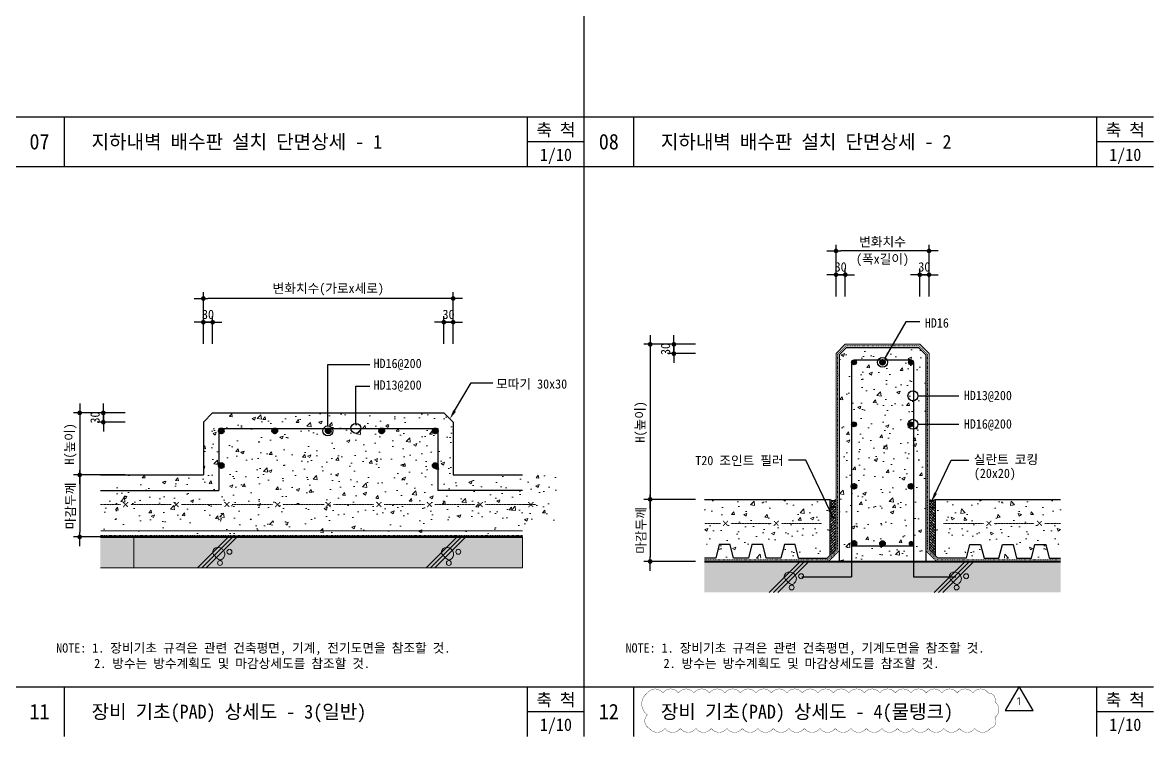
# Model space of a CAD drawing. Header units: millimetres. Extents: x 209 to 75467, y 6568 to 12199.
# Drawn here: x 20708 to 24356, y 6680 to 8981 of the extents above; entities that cross this region are included whole.
import ezdxf
from ezdxf.enums import TextEntityAlignment as Align

# ---------------------------------------------------------------- set-up
doc = ezdxf.new("R2010")
doc.units = ezdxf.units.MM
doc.header["$MEASUREMENT"] = 0
doc.linetypes.add('HID', pattern=[2, 1.1, -0.9])
doc.layers.get('0').update_dxf_attribs({"linetype": 'CONTINUOUS'})
for name, color, linetype, lineweight in [('A-BORD-TEXT', 3, 'CONTINUOUS', 25), ('A-CONC-LIN1', 2, 'CONTINUOUS', 40), ('A-CONC-LIN2', 7, 'CONTINUOUS', 25), ('A-DIMS', 7, 'CONTINUOUS', 25), ('A-MKXS-LEAD', 7, 'CONTINUOUS', 25), ('A-MKXS-TEXT1', 3, 'CONTINUOUS', 25), ('A-SECT-MESH', 8, 'HID', 18), ('A-XXXX-FIN1', 255, 'CONTINUOUS', 18), ('A-XXXX-HATC', 8, 'CONTINUOUS', 18), ('A-XXXX-STL', 3, 'CONTINUOUS', 25), ('A-XXXX-SYMB', 7, 'CONTINUOUS', 25), ('A-XXXX-TABL', 7, 'CONTINUOUS', 25), ('A-XXXX-WAT1', 9, 'HID', 20), ('REV-202205', 20, 'CONTINUOUS', 25), ('S-RBAR', 2, 'CONTINUOUS', 40), ('S-RBAR-SUB', 4, 'CONTINUOUS', 25)]:
    doc.layers.add(name, color=color, linetype=linetype, lineweight=lineweight)
doc.layers.add('A-XXXX-SOLD', color=252, linetype='CONTINUOUS')
doc.layers.add('CA-ANNO-TEXT', color=3, linetype='CONTINUOUS')
doc.styles.add('HY울릉도L', font='H2GTRE.TTF')
doc.styles.add('돋움체', font='')
doc.styles.add('맑은고딕', font='')
doc.styles.get('돋움체').set_extended_font_data('DotumChe')
doc.styles.get('맑은고딕').set_extended_font_data('Malgun Gothic')
doc.dimstyles.new('CDIM', dxfattribs={"dimtxt": 3, "dimasz": 1.5, "dimexe": 2, "dimexo": 1, "dimgap": 1, "dimtad": 1, "dimdec": 0, "dimrnd": 0.5, "dimzin": 0, "dimdsep": 32, "dimlunit": 6, "dimtxsty": 'HY울릉도L', "dimblk1": '_CIDOT', "dimblk2": '_CIDOT', "dimsah": 1, "dimcen": 5.5, "dimclrd": 2, "dimclre": 2, "dimclrt": 7, "dimadec": 0, "dimazin": 0, "dimtfac": 1, "dimtdec": 0, "dimtix": 1, "dimtmove": 2, "dimatfit": 1, "dimldrblk": '_CIDOT', "dimfxl": 1, "dimtolj": 1, "dimtzin": 0, "dimlwd": -1, "dimarcsym": 0})

# ---------------------------------------------------------------- blocks, each defined once
blk = doc.blocks.new('_CIDOT')
at = {"color": 0, "linetype": 'ByBlock'}
blk.add_line((2, 0), (-1, 0), dxfattribs=at)
at = {"color": 0, "linetype": 'ByBlock', "const_width": 0.5}
blk.add_lwpolyline([(-0.25, 0, 1), (0.25, 0, 1)], format="xyb", close=True, dxfattribs=at)
blk = doc.blocks.new('*D147')
at = {"layer": 'A-DIMS', "lineweight": -2, "transparency": 16777216}
for p, q in [((22067.4, 7945.3), (22067.4, 8035.3)), ((22097.4, 7945.3), (22097.4, 8035.3))]:
    blk.add_line(p, q, dxfattribs=at)
at = {"layer": 'A-DIMS', "transparency": 16777216}
for p, q in [((22052.4, 8015.3), (22037.4, 8015.3)), ((22097.4, 8015.3), (22067.4, 8015.3)), ((22112.4, 8015.3), (22127.4, 8015.3))]:
    blk.add_line(p, q, dxfattribs=at)
at = {"layer": 'A-DIMS', "transparency": 16777216, "xscale": 15, "yscale": 15, "zscale": 15}
blk.add_blockref('_CIDOT', (22067.4, 8015.3), dxfattribs=at)
at = {"layer": 'A-DIMS', "transparency": 16777216, "xscale": 15, "yscale": 15, "zscale": 15, "rotation": 180}
blk.add_blockref('_CIDOT', (22097.4, 8015.3), dxfattribs=at)
at = {"layer": 'A-DIMS', "color": 3, "transparency": 16777216, "insert": (22082.4, 8040.3), "char_height": 30, "attachment_point": 5, "style": '돋움체'}
blk.add_mtext('\\A1;30', dxfattribs=at)
blk = doc.blocks.new('*D148')
at = {"layer": 'A-DIMS', "lineweight": -2, "transparency": 16777216}
for p, q in [((21291.4, 7945.3), (21291.4, 8035.3)), ((21321.4, 7945.3), (21321.4, 8035.3))]:
    blk.add_line(p, q, dxfattribs=at)
at = {"layer": 'A-DIMS', "transparency": 16777216}
for p, q in [((21276.4, 8015.3), (21261.4, 8015.3)), ((21321.4, 8015.3), (21291.4, 8015.3)), ((21336.4, 8015.3), (21351.4, 8015.3))]:
    blk.add_line(p, q, dxfattribs=at)
at = {"layer": 'A-DIMS', "transparency": 16777216, "xscale": 15, "yscale": 15, "zscale": 15}
blk.add_blockref('_CIDOT', (21291.4, 8015.3), dxfattribs=at)
at = {"layer": 'A-DIMS', "transparency": 16777216, "xscale": 15, "yscale": 15, "zscale": 15, "rotation": 180}
blk.add_blockref('_CIDOT', (21321.4, 8015.3), dxfattribs=at)
at = {"layer": 'A-DIMS', "color": 3, "transparency": 16777216, "insert": (21306.4, 8040.3), "char_height": 30, "attachment_point": 5, "style": '돋움체'}
blk.add_mtext('\\A1;30', dxfattribs=at)
blk = doc.blocks.new('*D149')
at = {"layer": 'A-DIMS', "lineweight": -2, "transparency": 16777216}
for p, q in [((21291.4, 7945.3), (21291.4, 8111.7)), ((22097.4, 7945.3), (22097.4, 8111.7))]:
    blk.add_line(p, q, dxfattribs=at)
at = {"layer": 'A-DIMS', "transparency": 16777216}
blk.add_line((22082.4, 8091.7), (21306.4, 8091.7), dxfattribs=at)
at = {"layer": 'A-DIMS', "transparency": 16777216, "xscale": 15, "yscale": 15, "zscale": 15, "rotation": 180}
blk.add_blockref('_CIDOT', (21291.4, 8091.7), dxfattribs=at)
at = {"layer": 'A-DIMS', "transparency": 16777216, "xscale": 15, "yscale": 15, "zscale": 15}
blk.add_blockref('_CIDOT', (22097.4, 8091.7), dxfattribs=at)
at = {"layer": 'A-DIMS', "color": 3, "transparency": 16777216, "insert": (21694.4, 8120.6), "char_height": 30, "attachment_point": 5, "style": '돋움체'}
blk.add_mtext('\\A1;변화치수(가로x세로)', dxfattribs=at)
blk = doc.blocks.new('*D150')
at = {"layer": 'A-DIMS', "transparency": 16777216}
for p, q in [((20968.8, 7737.9), (20968.8, 7752.9)), ((20968.8, 7722.9), (20968.8, 7692.9)), ((20968.8, 7677.9), (20968.8, 7662.9))]:
    blk.add_line(p, q, dxfattribs=at)
at = {"layer": 'A-DIMS', "lineweight": -2, "transparency": 16777216}
for p, q in [((21038.8, 7722.9), (20948.8, 7722.9)), ((21038.8, 7692.9), (20948.8, 7692.9))]:
    blk.add_line(p, q, dxfattribs=at)
at = {"layer": 'A-DIMS', "transparency": 16777216, "xscale": 15, "yscale": 15, "zscale": 15}
for p, rotation in [((20968.8, 7722.9), 270), ((20968.8, 7692.9), 90)]:
    blk.add_blockref('_CIDOT', p, dxfattribs=dict(at, rotation=rotation))
at = {"layer": 'A-DIMS', "color": 3, "transparency": 16777216, "insert": (20942.1, 7707.9), "char_height": 30, "attachment_point": 5, "rotation": 90, "style": '돋움체'}
blk.add_mtext('\\A1;30', dxfattribs=at)
blk = doc.blocks.new('*D151')
at = {"layer": 'A-DIMS', "lineweight": -2, "transparency": 16777216}
for p, q in [((21038.8, 7722.9), (20872.4, 7722.9)), ((21038.8, 7522.9), (20872.4, 7522.9))]:
    blk.add_line(p, q, dxfattribs=at)
at = {"layer": 'A-DIMS', "transparency": 16777216}
blk.add_line((20892.4, 7707.9), (20892.4, 7537.9), dxfattribs=at)
at = {"layer": 'A-DIMS', "transparency": 16777216, "xscale": 15, "yscale": 15, "zscale": 15}
for p, rotation in [((20892.4, 7722.9), 90), ((20892.4, 7522.9), 270)]:
    blk.add_blockref('_CIDOT', p, dxfattribs=dict(at, rotation=rotation))
at = {"layer": 'A-DIMS', "color": 3, "transparency": 16777216, "insert": (20863.5, 7622.9), "char_height": 30, "attachment_point": 5, "rotation": 90, "style": '돋움체'}
blk.add_mtext('\\A1;H(높이)', dxfattribs=at)
blk = doc.blocks.new('*D152')
at = {"layer": 'A-DIMS', "lineweight": -2, "transparency": 16777216}
for p, q in [((21038.8, 7522.9), (20872.4, 7522.9)), ((21038.8, 7322.9), (20872.4, 7322.9))]:
    blk.add_line(p, q, dxfattribs=at)
at = {"layer": 'A-DIMS', "transparency": 16777216}
blk.add_line((20892.4, 7507.9), (20892.4, 7337.9), dxfattribs=at)
at = {"layer": 'A-DIMS', "transparency": 16777216, "xscale": 15, "yscale": 15, "zscale": 15}
for p, rotation in [((20892.4, 7522.9), 90), ((20892.4, 7322.9), 270)]:
    blk.add_blockref('_CIDOT', p, dxfattribs=dict(at, rotation=rotation))
at = {"layer": 'A-DIMS', "color": 3, "transparency": 16777216, "insert": (20864.4, 7422.9), "char_height": 30, "attachment_point": 5, "rotation": 90, "style": '돋움체'}
blk.add_mtext('\\A1;마감두께', dxfattribs=at)
blk = doc.blocks.new('*D153')
at = {"layer": 'A-DIMS', "lineweight": -2, "transparency": 16777216}
for p, q in [((23602.6, 8098.5), (23602.6, 8188.5)), ((23632.6, 8098.5), (23632.6, 8188.5))]:
    blk.add_line(p, q, dxfattribs=at)
at = {"layer": 'A-DIMS', "transparency": 16777216}
for p, q in [((23587.6, 8168.5), (23572.6, 8168.5)), ((23632.6, 8168.5), (23602.6, 8168.5)), ((23647.6, 8168.5), (23662.6, 8168.5))]:
    blk.add_line(p, q, dxfattribs=at)
at = {"layer": 'A-DIMS', "transparency": 16777216, "xscale": 15, "yscale": 15, "zscale": 15}
blk.add_blockref('_CIDOT', (23602.6, 8168.5), dxfattribs=at)
at = {"layer": 'A-DIMS', "transparency": 16777216, "xscale": 15, "yscale": 15, "zscale": 15, "rotation": 180}
blk.add_blockref('_CIDOT', (23632.6, 8168.5), dxfattribs=at)
at = {"layer": 'A-DIMS', "color": 3, "transparency": 16777216, "insert": (23617.6, 8193.5), "char_height": 30, "attachment_point": 5, "style": '돋움체'}
blk.add_mtext('\\A1;30', dxfattribs=at)
blk = doc.blocks.new('*D154')
at = {"layer": 'A-DIMS', "lineweight": -2, "transparency": 16777216}
for p, q in [((23332.6, 8098.5), (23332.6, 8188.5)), ((23362.6, 8098.5), (23362.6, 8188.5))]:
    blk.add_line(p, q, dxfattribs=at)
at = {"layer": 'A-DIMS', "transparency": 16777216}
for p, q in [((23317.6, 8168.5), (23302.6, 8168.5)), ((23362.6, 8168.5), (23332.6, 8168.5)), ((23377.6, 8168.5), (23392.6, 8168.5))]:
    blk.add_line(p, q, dxfattribs=at)
at = {"layer": 'A-DIMS', "transparency": 16777216, "xscale": 15, "yscale": 15, "zscale": 15}
blk.add_blockref('_CIDOT', (23332.6, 8168.5), dxfattribs=at)
at = {"layer": 'A-DIMS', "transparency": 16777216, "xscale": 15, "yscale": 15, "zscale": 15, "rotation": 180}
blk.add_blockref('_CIDOT', (23362.6, 8168.5), dxfattribs=at)
at = {"layer": 'A-DIMS', "color": 3, "transparency": 16777216, "insert": (23347.6, 8193.5), "char_height": 30, "attachment_point": 5, "style": '돋움체'}
blk.add_mtext('\\A1;30', dxfattribs=at)
blk = doc.blocks.new('*D155')
at = {"layer": 'A-DIMS', "transparency": 16777216}
for p, q in [((22809.4, 7959), (22809.4, 7974)), ((22809.4, 7944), (22809.4, 7914)), ((22809.4, 7899), (22809.4, 7884))]:
    blk.add_line(p, q, dxfattribs=at)
at = {"layer": 'A-DIMS', "lineweight": -2, "transparency": 16777216}
for p, q in [((22879.4, 7944), (22789.4, 7944)), ((22879.4, 7914), (22789.4, 7914))]:
    blk.add_line(p, q, dxfattribs=at)
at = {"layer": 'A-DIMS', "transparency": 16777216, "xscale": 15, "yscale": 15, "zscale": 15}
for p, rotation in [((22809.4, 7944), 270), ((22809.4, 7914), 90)]:
    blk.add_blockref('_CIDOT', p, dxfattribs=dict(at, rotation=rotation))
at = {"layer": 'A-DIMS', "color": 3, "transparency": 16777216, "insert": (22782.7, 7929), "char_height": 30, "attachment_point": 5, "rotation": 90, "style": '돋움체'}
blk.add_mtext('\\A1;30', dxfattribs=at)
blk = doc.blocks.new('*D156')
at = {"layer": 'A-DIMS', "lineweight": -2, "transparency": 16777216}
for p, q in [((22879.4, 7944), (22713, 7944)), ((22879.4, 7444), (22713, 7444))]:
    blk.add_line(p, q, dxfattribs=at)
at = {"layer": 'A-DIMS', "transparency": 16777216}
blk.add_line((22733, 7929), (22733, 7459), dxfattribs=at)
at = {"layer": 'A-DIMS', "transparency": 16777216, "xscale": 15, "yscale": 15, "zscale": 15}
for p, rotation in [((22733, 7944), 90), ((22733, 7444), 270)]:
    blk.add_blockref('_CIDOT', p, dxfattribs=dict(at, rotation=rotation))
at = {"layer": 'A-DIMS', "color": 3, "transparency": 16777216, "insert": (22704.1, 7694), "char_height": 30, "attachment_point": 5, "rotation": 90, "style": '돋움체'}
blk.add_mtext('\\A1;H(높이)', dxfattribs=at)
blk = doc.blocks.new('*D157')
at = {"layer": 'A-DIMS', "lineweight": -2, "transparency": 16777216}
for p, q in [((22879.4, 7444), (22713, 7444)), ((22879.4, 7244), (22713, 7244))]:
    blk.add_line(p, q, dxfattribs=at)
at = {"layer": 'A-DIMS', "transparency": 16777216}
blk.add_line((22733, 7429), (22733, 7259), dxfattribs=at)
at = {"layer": 'A-DIMS', "transparency": 16777216, "xscale": 15, "yscale": 15, "zscale": 15}
for p, rotation in [((22733, 7444), 90), ((22733, 7244), 270)]:
    blk.add_blockref('_CIDOT', p, dxfattribs=dict(at, rotation=rotation))
at = {"layer": 'A-DIMS', "color": 3, "transparency": 16777216, "insert": (22704.9, 7344), "char_height": 30, "attachment_point": 5, "rotation": 90, "style": '돋움체'}
blk.add_mtext('\\A1;마감두께', dxfattribs=at)
blk = doc.blocks.new('*D158')
at = {"layer": 'A-DIMS', "lineweight": -2, "transparency": 16777216}
for p, q in [((23332.6, 8098.5), (23332.6, 8265)), ((23632.6, 8098.5), (23632.6, 8265))]:
    blk.add_line(p, q, dxfattribs=at)
at = {"layer": 'A-DIMS', "transparency": 16777216}
blk.add_line((23617.6, 8245), (23347.6, 8245), dxfattribs=at)
at = {"layer": 'A-DIMS', "transparency": 16777216, "xscale": 15, "yscale": 15, "zscale": 15, "rotation": 180}
blk.add_blockref('_CIDOT', (23332.6, 8245), dxfattribs=at)
at = {"layer": 'A-DIMS', "transparency": 16777216, "xscale": 15, "yscale": 15, "zscale": 15}
blk.add_blockref('_CIDOT', (23632.6, 8245), dxfattribs=at)
at = {"layer": 'A-DIMS', "color": 3, "transparency": 16777216, "insert": (23482.6, 8273), "char_height": 30, "attachment_point": 5, "style": '돋움체'}
blk.add_mtext('\\A1;변화치수', dxfattribs=at)
blk = doc.blocks.new('A$C098F3C96')
at = {"layer": 'REV-202205'}
blk.add_lwpolyline([(2252, 3900), (0, 0), (4504, 0)], close=True, dxfattribs=at)
at = {"layer": 'A-BORD-TEXT', "style": '맑은고딕'}
blk.add_text('1', height=1250, dxfattribs=at).set_placement((2227, 1534), align=Align.MIDDLE)

msp = doc.modelspace()

# ---------------------------------------------------------------- hatches: boundary and pattern name
at = {"layer": 'A-XXXX-HATC'}
h = msp.add_hatch(dxfattribs=at)
h.set_pattern_fill('AR-CONC', color=256, scale=15, style=0)
h.set_pattern_definition([(50, (13267.65, 21080.39), (107.58903, -9.4128), [11.25, -123.75]), (355, (13267.65, 21080.39), (-20.8127, 112.8288), [9, -99]), (100.4514, (13276.62, 21079.61), (86.7764, 103.4159), [9.561, -105.1713]), (46.1842, (13267.65, 21110.39), (160.0862, -24.8279), [16.875, -185.625]), (96.6356, (13280.99, 21108.32), (140.1994, 146.1177), [14.3415, -157.757]), (351.1842, (13267.65, 21110.39), (140.1993, 146.1178), [13.5, -148.5]), (21, (13282.65, 21102.89), (89.53606, -60.39283), [11.25, -123.75]), (326, (13282.65, 21102.89), (36.4973, 108.7725), [9, -99]), (71.4514, (13290.11, 21097.86), (126.0334, 48.3796), [9.561, -105.1713]), (37.5, (13267.65, 21080.39), (1.82398, 49.93408), [0, -97.8, 0, -100.5, 0, -99.375]), (7.5, (13267.65, 21080.39), (39.46043, 59.16176), [0, -57.3, 0, -95.55, 0, -37.875]), (327.5, (13234.2, 21080.39), (80.07337, -3.38323), [0, -37.5, 0, -117, 0, -155.25]), (317.5, (13219.2, 21080.39), (87.47793, 15.01575), [0, -48.75, 0, -77.7, 0, -110.25])])
h.paths.add_polyline_path([(23598.5, 7934), (23622.6, 7909.9), (23622.6, 7244), (23342.6, 7244), (23342.6, 7909.9), (23366.8, 7934)])
h = msp.add_hatch(dxfattribs=at)
h.set_pattern_fill('AR-CONC', color=256, scale=15, style=0)
h.set_pattern_definition([(50, (14109.2, 19558.71), (107.58903, -9.4128), [11.25, -123.75]), (355, (14109.2, 19558.71), (-20.8127, 112.8288), [9, -99]), (100.4514, (14118.17, 19557.92), (86.7764, 103.4159), [9.561, -105.1713]), (46.1842, (14109.2, 19588.71), (160.0862, -24.8279), [16.875, -185.625]), (96.6356, (14122.54, 19586.64), (140.1994, 146.1177), [14.3415, -157.757]), (351.1842, (14109.2, 19588.7), (140.1993, 146.1178), [13.5, -148.5]), (21, (14124.2, 19581.21), (89.53606, -60.39283), [11.25, -123.75]), (326, (14124.2, 19581.21), (36.4973, 108.7725), [9, -99]), (71.4514, (14131.66, 19576.17), (126.0334, 48.3796), [9.561, -105.1713]), (37.5, (14109.203, 19558.707), (1.82398, 49.93408), [0, -97.8, 0, -100.5, 0, -99.375]), (7.5, (14109.203, 19558.707), (39.46043, 59.16176), [0, -57.3, 0, -95.55, 0, -37.875]), (327.5, (14075.753, 19558.707), (80.07337, -3.38323), [0, -37.5, 0, -117, 0, -155.25]), (317.5, (14060.75, 19558.71), (87.47793, 15.01575), [0, -48.75, 0, -77.7, 0, -110.25])])
h.paths.add_polyline_path([(20959.3, 7332.9), (20959.3, 7522.9), (21291.4, 7522.9), (21291.4, 7692.9), (21321.4, 7722.9), (22067.4, 7722.9), (22097.4, 7692.9), (22097.4, 7522.9), (22429.4, 7522.9), (22429.4, 7332.9), (22405.4, 7332.9), (22394.4, 7377.9), (22359.4, 7377.9), (22348.4, 7332.9), (22300.4, 7332.9), (22289.4, 7377.9), (22254.4, 7377.9), (22243.4, 7332.9), (22195.4, 7332.9), (22184.4, 7377.9), (22149.4, 7377.9), (22138.4, 7332.9), (22090.4, 7332.9), (22079.4, 7377.9), (22044.4, 7377.9), (22033.4, 7332.9), (21985.4, 7332.9), (21974.4, 7377.9), (21939.4, 7377.9), (21928.4, 7332.9), (21880.4, 7332.9), (21869.4, 7377.9), (21834.4, 7377.9), (21823.4, 7332.9), (21775.4, 7332.9), (21764.4, 7377.9), (21729.4, 7377.9), (21718.4, 7332.9), (21670.4, 7332.9), (21659.4, 7377.9), (21624.4, 7377.9), (21613.4, 7332.9), (21565.4, 7332.9), (21554.4, 7377.9), (21519.4, 7377.9), (21508.4, 7332.9), (21460.4, 7332.9), (21449.4, 7377.9), (21414.4, 7377.9), (21403.4, 7332.9), (21355.4, 7332.9), (21344.4, 7377.9), (21309.4, 7377.9), (21298.4, 7332.9), (21250.4, 7332.9), (21239.4, 7377.9), (21204.4, 7377.9), (21193.4, 7332.9), (21145.4, 7332.9), (21134.4, 7377.9), (21099.4, 7377.9), (21088.4, 7332.9), (21040.4, 7332.9), (21029.4, 7377.9), (20994.4, 7377.9), (20983.4, 7332.9)])
h = msp.add_hatch(dxfattribs=at)
h.set_pattern_fill('AR-CONC', color=256, scale=15, style=0)
h.set_pattern_definition([(50, (14001.08, 21725.56), (107.58903, -9.4128), [11.25, -123.75]), (355, (14001.08, 21725.56), (-20.8127, 112.8288), [9, -99]), (100.4514, (14010.04, 21724.78), (86.7764, 103.4159), [9.561, -105.1713]), (46.1842, (14001.08, 21755.56), (160.0862, -24.8279), [16.875, -185.625]), (96.6356, (14014.42, 21753.5), (140.1994, 146.1177), [14.3415, -157.757]), (351.1842, (14001.08, 21755.56), (140.1993, 146.1178), [13.5, -148.5]), (21, (14016.08, 21748.06), (89.53606, -60.39283), [11.25, -123.75]), (326, (14016.08, 21748.06), (36.4973, 108.7725), [9, -99]), (71.4514, (14023.54, 21743.03), (126.0334, 48.3796), [9.561, -105.1713]), (37.5, (14001.078, 21725.563), (1.82398, 49.93408), [0, -97.8, 0, -100.5, 0, -99.375]), (7.5, (14001.08, 21725.563), (39.46043, 59.16176), [0, -57.3, 0, -95.55, 0, -37.875]), (327.5, (13967.628, 21725.563), (80.07337, -3.38323), [0, -37.5, 0, -117, 0, -155.25]), (317.5, (13952.63, 21725.56), (87.47793, 15.01575), [0, -48.75, 0, -77.7, 0, -110.25])])
h.paths.add_polyline_path([(23312.6, 7262.8), (23312.6, 7444), (22908, 7444), (22908, 7299), (22943, 7299), (22954, 7254), (23002, 7254), (23013, 7299), (23048, 7299), (23059, 7254), (23107, 7254), (23118, 7299), (23153, 7299), (23164, 7254), (23212, 7254), (23223, 7299), (23258, 7299), (23269, 7254), (23303.8, 7254)])
h = msp.add_hatch(dxfattribs=at)
h.set_pattern_fill('ANSI37', color=256, scale=2, style=0)
h.set_pattern_definition([(135, (-331731.818, 73173.626), (4.49012806, 4.49012806), []), (45, (-331731.818, 73173.626), (4.49012806, -4.49012806), [])])
edge = h.paths.add_edge_path()
edge.add_line((23332.6, 7418.3), (23312.6, 7418.3))
edge.add_line((23312.6, 7418.3), (23312.6, 7444))
edge.add_arc((23322.6, 7455.2), 15, 228.1749, 311.7967)
edge.add_line((23332.6, 7444), (23332.6, 7418.3))
h = msp.add_hatch(dxfattribs=at)
h.set_pattern_fill('ANSI37', color=256, scale=2, style=0)
h.set_pattern_definition([(45, (378697.053, 73173.626), (-4.49012806, 4.49012806), []), (135, (378697.053, 73173.626), (-4.49012806, -4.49012806), [])])
edge = h.paths.add_edge_path()
edge.add_line((23632.6, 7418.3), (23652.6, 7418.3))
edge.add_line((23652.6, 7418.3), (23652.6, 7444))
edge.add_arc((23642.6, 7455.2), 15, 228.2033, 311.8251, ccw=False)
edge.add_line((23632.6, 7444), (23632.6, 7418.3))
h = msp.add_hatch(dxfattribs=at)
h.set_pattern_fill('AR-CONC', color=256, scale=15, style=0)
h.set_pattern_definition([(130, (32964.16, 21725.56), (-107.58903, -9.4128), [11.25, -123.75]), (185, (32964.16, 21725.56), (20.8127, 112.8288), [9, -99]), (79.5486, (32955.19, 21724.78), (-86.7764, 103.4159), [9.561, -105.1713]), (133.8158, (32964.16, 21755.56), (-160.0862, -24.8279), [16.875, -185.625]), (83.3644, (32950.82, 21753.5), (-140.1994, 146.1177), [14.3415, -157.757]), (188.8158, (32964.16, 21755.56), (-140.1993, 146.1178), [13.5, -148.5]), (159, (32949.16, 21748.06), (-89.53606, -60.39283), [11.25, -123.75]), (214, (32949.16, 21748.06), (-36.4973, 108.7725), [9, -99]), (108.5486, (32941.7, 21743.03), (-126.0334, 48.3796), [9.561, -105.1713]), (142.5, (32964.157, 21725.563), (-1.82398, 49.93408), [0, -97.8, 0, -100.5, 0, -99.375]), (172.5, (32964.157, 21725.563), (-39.46043, 59.16176), [0, -57.3, 0, -95.55, 0, -37.875]), (212.5, (32997.607, 21725.563), (-80.07337, -3.38323), [0, -37.5, 0, -117, 0, -155.25]), (222.5, (33012.61, 21725.56), (-87.47793, 15.01575), [0, -48.75, 0, -77.7, 0, -110.25])])
h.paths.add_polyline_path([(23652.6, 7444), (23652.6, 7262.8), (23661.4, 7254), (23696.2, 7254), (23707.2, 7299), (23742.2, 7299), (23753.2, 7254), (23801.2, 7254), (23812.2, 7299), (23847.2, 7299), (23858.2, 7254), (23906.2, 7254), (23917.2, 7299), (23952.2, 7299), (23963.2, 7254), (24011.2, 7254), (24022.2, 7299), (24057.2, 7299), (24057.2, 7444)])
h = msp.add_hatch(dxfattribs=at)
h.set_pattern_fill('ANSI38', color=256, scale=50, style=0)
h.set_pattern_definition([(45, (5602.6247, 22928.508), (-4.4194174, 4.4194174), []), (135, (5602.6247, 22928.508), (-13.2582521, 4.4194174), [15.625, -9.375])])
h.paths.add_polyline_path([(23332.6, 7418.3), (23312.6, 7418.3), (23312.6, 7262.8), (23332.6, 7282.8)])
h = msp.add_hatch(dxfattribs=at)
h.set_pattern_fill('ANSI38', color=256, scale=50, style=0)
h.set_pattern_definition([(135, (41362.61, 22928.508), (4.4194174, 4.4194174), []), (45, (41362.61, 22928.508), (13.2582521, 4.4194174), [15.625, -9.375])])
h.paths.add_polyline_path([(23632.6, 7418.3), (23652.6, 7418.3), (23652.6, 7262.8), (23632.6, 7282.8)])
at = {"layer": 'A-XXXX-SOLD'}
for points in [[(20959.3, 7222.9), (22321.3, 7222.9), (22321.3, 7322.9), (20959.3, 7322.9)], [(24057.2, 7144), (24057.2, 7244), (22908, 7244), (22908, 7144)]]:
    msp.add_hatch(color=256, dxfattribs=at).paths.add_polyline_path(points)
at = {"layer": 'S-RBAR', "ltscale": 0.01}
h = msp.add_hatch(color=256, dxfattribs=at)
edge = h.paths.add_edge_path()
edge.add_arc((23390.6, 7886), 8, 0, 360)
h = msp.add_hatch(color=256, dxfattribs=at)
edge = h.paths.add_edge_path()
edge.add_arc((23482.6, 7886), 8, 0, 360)
h = msp.add_hatch(color=256, dxfattribs=at)
edge = h.paths.add_edge_path()
edge.add_arc((23574.6, 7886), 8, 0, 360)
h = msp.add_hatch(color=256, dxfattribs=at)
edge = h.paths.add_edge_path()
edge.add_arc((21349.4, 7664.9), 8, 0, 360)
h = msp.add_hatch(color=256, dxfattribs=at)
edge = h.paths.add_edge_path()
edge.add_arc((21521.9, 7664.9), 8, 180, 540, ccw=False)
h = msp.add_hatch(color=256, dxfattribs=at)
edge = h.paths.add_edge_path()
edge.add_arc((21694.4, 7664.9), 8, 0, 360)
h = msp.add_hatch(color=256, dxfattribs=at)
edge = h.paths.add_edge_path()
edge.add_arc((21866.9, 7664.9), 8, 0, 360)
h = msp.add_hatch(color=256, dxfattribs=at)
edge = h.paths.add_edge_path()
edge.add_arc((22039.4, 7664.9), 8, 0, 360)
h = msp.add_hatch(color=256, dxfattribs=at)
edge = h.paths.add_edge_path()
edge.add_arc((23390.6, 7686), 8, 0, 360)
h = msp.add_hatch(color=256, dxfattribs=at)
edge = h.paths.add_edge_path()
edge.add_arc((23574.6, 7686), 8, 0, 360)
h = msp.add_hatch(color=256, dxfattribs=at)
edge = h.paths.add_edge_path()
edge.add_arc((21349.4, 7552.9), 8, 0, 360)
h = msp.add_hatch(color=256, dxfattribs=at)
edge = h.paths.add_edge_path()
edge.add_arc((22039.4, 7552.9), 8, 180, 540, ccw=False)
h = msp.add_hatch(color=256, dxfattribs=at)
edge = h.paths.add_edge_path()
edge.add_arc((23390.6, 7486), 8, 0, 360)
h = msp.add_hatch(color=256, dxfattribs=at)
edge = h.paths.add_edge_path()
edge.add_arc((23574.6, 7486), 8, 0, 360)
h = msp.add_hatch(color=256, dxfattribs=at)
edge = h.paths.add_edge_path()
edge.add_arc((23390.6, 7302), 8, 0, 360, ccw=False)
h = msp.add_hatch(color=256, dxfattribs=at)
edge = h.paths.add_edge_path()
edge.add_arc((23482.6, 7301.5), 8, 0, 360, ccw=False)
h = msp.add_hatch(color=256, dxfattribs=at)
edge = h.paths.add_edge_path()
edge.add_arc((23574.6, 7302), 8, 0, 360, ccw=False)

# ---------------------------------------------------------------- linework, layer by layer
at = {"layer": 'A-CONC-LIN1'}
for p, q in [((20959.3, 7322.9), (22321.3, 7322.9)), ((22908, 7244), (24057.2, 7244))]:
    msp.add_line(p, q, dxfattribs=at)
at = {"layer": 'A-CONC-LIN2'}
for p, q in [((23366.8, 7934), (23342.6, 7909.9)), ((23366.8, 7934), (23598.5, 7934)), ((23598.5, 7934), (23622.6, 7909.9)), ((23342.6, 7909.9), (23342.6, 7244)), ((23622.6, 7909.9), (23622.6, 7244)), ((21321.4, 7722.9), (21291.4, 7692.9)), ((21321.4, 7722.9), (22067.4, 7722.9)), ((22067.4, 7722.9), (22097.4, 7692.9)), ((21291.4, 7692.9), (21291.4, 7522.9)), ((22097.4, 7692.9), (22097.4, 7522.9)), ((20959.3, 7522.9), (21291.4, 7522.9)), ((22097.4, 7522.9), (22321.3, 7522.9)), ((22908, 7444), (23312.6, 7444)), ((23312.6, 7444), (23312.6, 7262.8)), ((23652.6, 7444), (24057.2, 7444)), ((23652.6, 7444), (23652.6, 7262.8)), ((23212, 7254), (23303.8, 7254)), ((23753.2, 7254), (23661.4, 7254))]:
    msp.add_line(p, q, dxfattribs=at)
for points in [[(23212, 7254), (23201, 7299), (23166, 7299), (23155, 7254), (23107, 7254), (23096, 7299), (23061, 7299), (23050, 7254), (23002, 7254), (22991, 7299), (22956, 7299), (22945, 7254), (22908, 7254)], [(23753.2, 7254), (23764.2, 7299), (23799.2, 7299), (23810.2, 7254), (23858.2, 7254), (23869.2, 7299), (23904.2, 7299), (23915.2, 7254), (23963.2, 7254), (23974.2, 7299), (24009.2, 7299), (24020.2, 7254), (24057.2, 7254)]]:
    msp.add_lwpolyline(points, dxfattribs=at)
at = {"layer": 'A-MKXS-LEAD'}
for p, q in [((23557.8, 8016.3), (23490.6, 7899.8)), ((23602.8, 8016.3), (23557.8, 8016.3)), ((21693.2, 7680.9), (21693.2, 7878.8)), ((21693.2, 7878.8), (21829, 7878.8)), ((21783.4, 7688.9), (21783.4, 7809.4)), ((21783.4, 7809.4), (21829, 7809.4)), ((22101.9, 7729), (22155.6, 7819.3)), ((22155.6, 7819.3), (22225.5, 7819.3)), ((23596.7, 7777.9), (23728.6, 7777.9)), ((23596.7, 7686.2), (23728.6, 7686.2)), ((23235.4, 7570.1), (23179.1, 7570.1)), ((23324.5, 7383.3), (23235.4, 7570.1)), ((23640.8, 7436.9), (23704.3, 7570.1)), ((23704.3, 7570.1), (23760.6, 7570.1)), ((23632.6, 7418.3), (23652.6, 7418.3))]:
    msp.add_line(p, q, dxfattribs=at)
for points in [[(23640.8, 7436.9, 10, 10, 0), (23640.8, 7436.9, 0, 10, 0), (23653.7, 7464, 10, 10, 0)], [(23324.5, 7383.3, 10, 10, 0), (23324.5, 7383.3, 0, 10, 0), (23311.6, 7410.4, 10, 10, 0)]]:
    msp.add_lwpolyline(points, format="xyseb", dxfattribs=at)
for centre in [(23482.6, 7886), (23580.7, 7777.9), (23580.7, 7686.2), (21693.2, 7664.9), (21783.4, 7672.9)]:
    msp.add_circle(centre, 16, dxfattribs=at)
msp.add_arc((23642.6, 7455.2), 15, 228.2033, 311.8251, dxfattribs=at)
msp.add_solid([(22097.6, 7731.5), (22086.6, 7703.2), (22106.2, 7726.4)], dxfattribs=at)
at = {"layer": 'A-SECT-MESH', "ltscale": 0.05}
for p, q in [((21023.8, 7427.2), (20959.3, 7427.2)), ((21048, 7434.7), (21033, 7419.7)), ((21033, 7434.7), (21048, 7419.7)), ((21187.3, 7427.2), (21057.3, 7427.2)), ((21211.5, 7434.7), (21196.5, 7419.7)), ((21196.5, 7434.7), (21211.5, 7419.7)), ((21350.7, 7427.2), (21220.7, 7427.2)), ((21375, 7434.7), (21360, 7419.7)), ((21360, 7434.7), (21375, 7419.7)), ((21514.2, 7427.2), (21384.2, 7427.2)), ((21538.4, 7434.7), (21523.4, 7419.7)), ((21523.4, 7434.7), (21538.4, 7419.7)), ((21677.7, 7427.2), (21547.7, 7427.2)), ((21701.9, 7434.7), (21686.9, 7419.7)), ((21686.9, 7434.7), (21701.9, 7419.7)), ((21841.1, 7427.2), (21711.1, 7427.2)), ((21865.4, 7434.7), (21850.4, 7419.7)), ((21850.4, 7434.7), (21865.4, 7419.7)), ((22004.6, 7427.2), (21874.6, 7427.2)), ((22028.8, 7434.7), (22013.8, 7419.7)), ((22013.8, 7434.7), (22028.8, 7419.7)), ((22168, 7427.2), (22038, 7427.2)), ((22192.3, 7434.7), (22177.3, 7419.7)), ((22177.3, 7434.7), (22192.3, 7419.7)), ((22331.5, 7427.2), (22201.5, 7427.2)), ((22321.3, 7427.2), (22365, 7427.2)), ((22355.7, 7434.7), (22340.7, 7419.7)), ((22340.7, 7434.7), (22355.7, 7419.7)), ((22968.6, 7373.9), (22983.6, 7358.9)), ((22983.6, 7373.9), (22968.6, 7358.9)), ((23132.1, 7373.9), (23147.1, 7358.9)), ((23147.1, 7373.9), (23132.1, 7358.9)), ((23833.2, 7373.9), (23818.2, 7358.9)), ((23818.2, 7373.9), (23833.2, 7358.9)), ((23996.6, 7373.9), (23981.6, 7358.9)), ((23981.6, 7373.9), (23996.6, 7358.9)), ((22959.4, 7366.4), (22908, 7366.4)), ((23122.9, 7366.4), (22992.9, 7366.4)), ((23156.3, 7366.4), (23286.3, 7366.4)), ((23808.9, 7366.4), (23678.9, 7366.4)), ((23842.4, 7366.4), (23972.4, 7366.4)), ((24005.8, 7366.4), (24057.2, 7366.4))]:
    msp.add_line(p, q, dxfattribs=at)
at = {"layer": 'A-XXXX-FIN1'}
for p, q in [((23362.6, 7944), (23332.6, 7914)), ((23362.6, 7944), (23602.6, 7944)), ((23602.6, 7944), (23632.6, 7914)), ((23332.6, 7282.8), (23332.6, 7914)), ((23632.6, 7282.8), (23632.6, 7914)), ((23303.8, 7254), (23332.6, 7282.8)), ((23661.4, 7254), (23632.6, 7282.8))]:
    msp.add_line(p, q, dxfattribs=at)
at = {"layer": 'A-XXXX-HATC'}
for p, q in [((21067.5, 7322.9), (21067.5, 7222.9)), ((21272.3, 7222.9), (21372.3, 7322.9)), ((21286.2, 7222.9), (21386.2, 7322.9)), ((21300.2, 7222.9), (21400.2, 7322.9)), ((22010.6, 7222.9), (22110.6, 7322.9)), ((22024.6, 7222.9), (22124.6, 7322.9)), ((22038.5, 7222.9), (22138.5, 7322.9)), ((22321.3, 7322.9), (22321.3, 7222.9)), ((23116.5, 7144), (23216.5, 7244)), ((23130.5, 7144), (23230.5, 7244)), ((23144.5, 7144), (23244.5, 7244)), ((23648.8, 7144), (23748.8, 7244)), ((23662.8, 7144), (23762.8, 7244)), ((23676.8, 7144), (23776.8, 7244)), ((20959.3, 7222.9), (22321.3, 7222.9))]:
    msp.add_line(p, q, dxfattribs=at)
for points in [[(21330.7, 7259, -0.031592), (21324.4, 7266.6, -0.063068), (21322, 7271, -0.143064), (21321.6, 7275.5, -0.088364), (21324.2, 7282.1, -0.168377), (21330.6, 7287.4, -0.122844), (21341.8, 7288.7, -0.104635), (21349.3, 7286, -0.092731), (21356, 7279.9, -0.151395), (21360.3, 7268.2, -0.160961), (21357.2, 7256.8, -0.114238), (21349.5, 7249.5, -0.225001), (21344, 7249.1, -0.071242), (21338.4, 7252.1, -0.044229)], [(22069, 7259, -0.031592), (22062.7, 7266.6, -0.063068), (22060.3, 7271, -0.143064), (22059.9, 7275.5, -0.088364), (22062.5, 7282.1, -0.168377), (22068.9, 7287.4, -0.122844), (22080.1, 7288.7, -0.104635), (22087.7, 7286, -0.092731), (22094.4, 7279.9, -0.151395), (22098.7, 7268.2, -0.160961), (22095.5, 7256.8, -0.114238), (22087.8, 7249.5, -0.225001), (22082.3, 7249.1, -0.071242), (22076.7, 7252.1, -0.044229)], [(23175, 7180, -0.031592), (23168.6, 7187.7, -0.063068), (23166.2, 7192.1, -0.143064), (23165.8, 7196.5, -0.088364), (23168.4, 7203.2, -0.168377), (23174.8, 7208.5, -0.122844), (23186, 7209.7, -0.104635), (23193.6, 7207, -0.092731), (23200.3, 7201, -0.151395), (23204.6, 7189.2, -0.160961), (23201.5, 7177.8, -0.114238), (23193.8, 7170.6, -0.225001), (23188.2, 7170.1, -0.071242), (23182.6, 7173.2, -0.044229)], [(23707.3, 7180, -0.031592), (23700.9, 7187.7, -0.063068), (23698.6, 7192.1, -0.143064), (23698.2, 7196.5, -0.088364), (23700.7, 7203.2, -0.168377), (23707.2, 7208.5, -0.122844), (23718.3, 7209.7, -0.104635), (23725.9, 7207, -0.092731), (23732.6, 7201, -0.151395), (23736.9, 7189.2, -0.160961), (23733.8, 7177.8, -0.114238), (23726.1, 7170.6, -0.225001), (23720.5, 7170.1, -0.071242), (23714.9, 7173.2, -0.044229)]]:
    msp.add_lwpolyline(points, format="xyb", close=True, dxfattribs=at)
for centre in [(21375.6, 7275.1), (22113.9, 7275.1), (21345, 7238.9), (22083.3, 7238.9), (23219.9, 7196.2), (23752.2, 7196.2), (23189.3, 7160), (23721.6, 7160)]:
    msp.add_circle(centre, 7.9, dxfattribs=at)
at = {"layer": 'A-XXXX-STL', "const_width": 4.88}
for points in [[(23572.1, 7886, 1), (23577.2, 7886, 1)], [(23572.1, 7686, 1), (23577.2, 7686, 1)]]:
    msp.add_lwpolyline(points, format="xyb", close=True, dxfattribs=at)
at = {"layer": 'A-XXXX-STL'}
for centre in [(23390.6, 7886), (23574.6, 7886), (23390.6, 7686), (23574.6, 7686)]:
    msp.add_circle(centre, 8, dxfattribs=at)
at = {"layer": 'A-XXXX-SYMB'}
msp.add_line((23332.6, 7418.3), (23312.6, 7418.3), dxfattribs=at)
msp.add_arc((23322.6, 7455.2), 15, 228.1749, 311.7967, dxfattribs=at)
at = {"layer": 'A-XXXX-TABL'}
for p, q in [((22519.6, 6679.8), (22519.6, 12198.8)), ((17009, 8677.5), (24356.5, 8677.5)), ((20842.7, 8677.5), (20842.7, 8517.5)), ((22336.5, 8677.5), (22336.5, 8517.5)), ((22679.6, 8677.5), (22679.6, 8517.5)), ((24173.4, 8677.5), (24173.4, 8517.5)), ((22336.5, 8597.5), (22519.6, 8597.5)), ((24173.4, 8597.5), (24356.5, 8597.5)), ((17009, 8517.5), (24356.5, 8517.5)), ((17009, 6839.8), (24356.5, 6839.8)), ((20842.7, 6839.8), (20842.7, 6679.8)), ((22336.5, 6839.8), (22336.5, 6679.8)), ((22679.6, 6839.8), (22679.6, 6679.8)), ((24173.4, 6839.8), (24173.4, 6679.8)), ((22336.5, 6759.8), (22519.6, 6759.8)), ((24173.4, 6759.8), (24356.5, 6759.8))]:
    msp.add_line(p, q, dxfattribs=at)
at = {"layer": 'A-XXXX-WAT1', "ltscale": 2}
for p, q in [((23364.7, 7939), (23337.6, 7911.9)), ((23364.7, 7939), (23600.5, 7939)), ((23600.5, 7939), (23627.6, 7911.9)), ((23337.6, 7280.7), (23337.6, 7911.9)), ((23627.6, 7280.7), (23627.6, 7911.9)), ((20959.3, 7327.9), (22321.3, 7327.9)), ((23305.9, 7249), (23337.6, 7280.7)), ((23659.3, 7249), (23627.6, 7280.7)), ((22908, 7249), (23305.9, 7249)), ((23659.3, 7249), (24057.2, 7249))]:
    msp.add_line(p, q, dxfattribs=at)
at = {"layer": 'A-XXXX-WAT1'}
for p, q in [((22321.3, 7342.9), (20959.3, 7342.9)), ((23308, 7244), (23342.6, 7278.6)), ((23657.3, 7244), (23622.6, 7278.6))]:
    msp.add_line(p, q, dxfattribs=at)
at = {"layer": 'REV-202205', "const_width": 1}
msp.add_lwpolyline([(22724.1, 6819.7, -0.520567), (22774.1, 6819.7, -0.520567), (22824.1, 6819.7, -0.520567), (22874.1, 6819.7, -0.520567), (22924.1, 6819.7, -0.520567), (22974.1, 6819.7, -0.520567), (23024.1, 6819.7, -0.520567), (23074.1, 6819.7, -0.520567), (23124.1, 6819.7, -0.520567), (23174.1, 6819.7, -0.520567), (23224.1, 6819.7, -0.520567), (23274.1, 6819.7, -0.520567), (23324.1, 6819.7, -0.520567), (23374.1, 6819.7, -0.520567), (23424.1, 6819.7, -0.520567), (23474.1, 6819.7, -0.520567), (23524.1, 6819.7, -0.520567), (23574.1, 6819.7, -0.520567), (23624.1, 6819.7, -0.520567), (23674.1, 6819.7, -0.520567), (23724.1, 6819.7, -0.520567), (23774.1, 6819.7, -0.520567), (23824.1, 6819.7, -0.520567), (23845.2, 6790.9, -0.520567), (23845.2, 6740.9, -0.520567), (23830.4, 6705.8, -0.520567), (23780.4, 6705.8, -0.520567), (23730.4, 6705.8, -0.520567), (23680.4, 6705.8, -0.520567), (23630.4, 6705.8, -0.520567), (23580.4, 6705.8, -0.520567), (23530.4, 6705.8, -0.520567), (23480.4, 6705.8, -0.520567), (23430.4, 6705.8, -0.520567), (23380.4, 6705.8, -0.520567), (23330.4, 6705.8, -0.520567), (23280.4, 6705.8, -0.520567), (23230.4, 6705.8, -0.520567), (23180.4, 6705.8, -0.520567), (23130.4, 6705.8, -0.520567), (23080.4, 6705.8, -0.520567), (23030.4, 6705.8, -0.520567), (22980.4, 6705.8, -0.520567), (22930.4, 6705.8, -0.520567), (22880.4, 6705.8, -0.520567), (22830.4, 6705.8, -0.520567), (22780.4, 6705.8, -0.520567), (22730.4, 6705.8, -0.520567), (22724.1, 6749.5, -0.520567)], format="xyb", close=True, dxfattribs=at)
at = {"layer": 'S-RBAR', "ltscale": 0.01, "const_width": 4.88}
for points in [[(23480.1, 7886, 1), (23485.2, 7886, 1)], [(23480.1, 7301.5, -1), (23485.2, 7301.5, -1)]]:
    msp.add_lwpolyline(points, format="xyb", close=True, dxfattribs=at)
at = {"layer": 'S-RBAR', "ltscale": 0.01}
for centre in [(23482.6, 7886), (21349.4, 7664.9), (21349.4, 7664.9), (21521.9, 7664.9), (21521.9, 7664.9), (21694.4, 7664.9), (21694.4, 7664.9), (21866.9, 7664.9), (21866.9, 7664.9), (22039.4, 7664.9), (22039.4, 7664.9), (21349.4, 7552.9), (21349.4, 7552.9), (22039.4, 7552.9), (22039.4, 7552.9), (23390.6, 7486), (23574.6, 7486), (23390.6, 7302), (23482.6, 7301.5)]:
    msp.add_circle(centre, 8, dxfattribs=at)
at = {"layer": 'S-RBAR-SUB', "ltscale": 0.01}
for p, q in [((23382.6, 7886), (23382.6, 7194)), ((23390.6, 7894), (23574.6, 7894)), ((23582.6, 7886), (23582.6, 7194)), ((21341.4, 7672.9), (21341.4, 7472.9)), ((21341.4, 7672.9), (22047.4, 7672.9)), ((22047.4, 7672.9), (22047.4, 7472.9)), ((20959.3, 7472.9), (21341.4, 7472.9)), ((22321.3, 7472.9), (22047.4, 7472.9)), ((23382.6, 7294), (23582.6, 7294)), ((23221.9, 7194), (23382.6, 7194)), ((23582.6, 7194), (23719.1, 7194))]:
    msp.add_line(p, q, dxfattribs=at)

# ---------------------------------------------------------------- block references
at = {"xscale": 0.01999999999999999, "yscale": 0.01999999999999999, "zscale": 0.01999999999999999}
msp.add_blockref('A$C098F3C96', (23878.5, 6762.8), dxfattribs=at)

# ---------------------------------------------------------------- texts
at = {"layer": 'A-MKXS-TEXT1', "style": '돋움체'}
for s, p in [('축 척', (22428.8, 8615.7)), ('축 척', (24265.7, 8615.7)), ('1/10', (22428.8, 8535.3)), ('1/10', (24265.7, 8535.3)), ('축 척', (22428.8, 6778.1)), ('축 척', (24265.7, 6778.1)), ('1/10', (22428.8, 6697.6)), ('1/10', (24265.7, 6697.6))]:
    msp.add_text(s, height=40, dxfattribs=at).set_placement(p, align=Align.CENTER)
for s, height, p in [('지하내벽 배수판 설치 단면상세 - 1', 45, (20930.7, 8574.6)), ('지하내벽 배수판 설치 단면상세 - 2', 45, (22767.5, 8574.6)), ('(폭x길이)', 30, (23397, 8204.2)), ('HD16', 30, (23619.1, 7998.2)), ('HD16@200', 30, (21840.5, 7867.4)), ('HD13@200', 30, (21840.5, 7797.9)), ('모따기 30x30', 30, (22235.9, 7801.1)), ('HD13@200', 30, (23744.9, 7764.1)), ('HD16@200', 30, (23744.9, 7672.4)), ('NOTE: 1. 장비기초 규격은 관련 건축평면, 기계, 전기도면을 참조할 것.', 30, (20816.6, 6949.9)), ('NOTE: 1. 장비기초 규격은 관련 건축평면, 기계도면을 참조할 것.', 30, (22653.5, 6949.9)), ('2. 방수는 방수계획도 및 마감상세도를 참조할 것.', 30, (20939.3, 6900.2)), ('2. 방수는 방수계획도 및 마감상세도를 참조할 것.', 30, (22776.2, 6900.2)), ('장비 기초(PAD) 상세도 - 3(일반)', 45, (20930.7, 6737)), ('장비 기초(PAD) 상세도 - 4(물탱크)', 45, (22767.5, 6737))]:
    msp.add_text(s, height=height, dxfattribs=at).set_placement(p)
msp.add_text('T20 조인트 필러', height=30, dxfattribs=at).set_placement((23163.7, 7569.4), align=Align.MIDDLE_RIGHT)
for s, p in [('실란트 코킹', (23880.9, 7573.1)), ('(20x20)', (23845.1, 7525.8))]:
    msp.add_text(s, height=30, dxfattribs=at).set_placement(p, align=Align.MIDDLE)
at = {"layer": 'CA-ANNO-TEXT', "style": '돋움체'}
for s, p in [('07', (20762.7, 8597.5)), ('08', (22599.6, 8597.5)), ('11', (20762.7, 6759.8)), ('12', (22599.6, 6759.8))]:
    msp.add_text(s, height=50, dxfattribs=at).set_placement(p, align=Align.MIDDLE_CENTER)

# ---------------------------------------------------------------- dimensions: what is measured, and where the dimension line sits
at = {"layer": 'A-DIMS'}
for base, p1, p2, angle, text, picture, middle in [((23332.6, 8245), (23632.6, 8088.5), (23332.6, 8088.5), 180, '변화치수', '*D158', (23482.6, 8273)), ((21291.4, 8091.7), (22097.4, 7935.3), (21291.4, 7935.3), 180, '변화치수(가로x세로)', '*D149', (21694.4, 8120.6)), ((22733, 7444), (22889.4, 7944), (22889.4, 7444), 270, 'H(높이)', '*D156', (22704.1, 7694)), ((20892.4, 7522.9), (21048.8, 7722.9), (21048.8, 7522.9), 270, 'H(높이)', '*D151', (20863.5, 7622.9)), ((20892.4, 7322.9), (21048.8, 7522.9), (21048.8, 7322.9), 270, '마감두께', '*D152', (20864.4, 7422.9)), ((22733, 7244), (22889.4, 7444), (22889.4, 7244), 270, '마감두께', '*D157', (22704.9, 7344))]:
    dim = msp.add_linear_dim(base=base, p1=p1, p2=p2, angle=angle, text=text, dimstyle='CDIM', override={"dimscale": 10, "dimtxsty": '돋움체', "dimclrd": 256, "dimclre": 256, "dimclrt": 3}, dxfattribs=at)
    dim.commit()
    dim.dimension.update_dxf_attribs({"geometry": picture, "text_midpoint": middle})
for base, p1, p2, picture, middle in [((23332.6, 8168.5), (23362.6, 8088.5), (23332.6, 8088.5), '*D154', (23347.6, 8193.5)), ((23602.6, 8168.5), (23632.6, 8088.5), (23602.6, 8088.5), '*D153', (23617.6, 8193.5)), ((21291.4, 8015.3), (21321.4, 7935.3), (21291.4, 7935.3), '*D148', (21306.4, 8040.3)), ((22067.4, 8015.3), (22097.4, 7935.3), (22067.4, 7935.3), '*D147', (22082.4, 8040.3))]:
    dim = msp.add_linear_dim(base=base, p1=p1, p2=p2, angle=180, dimstyle='CDIM', override={"dimscale": 10, "dimtxsty": '돋움체', "dimclrd": 256, "dimclre": 256, "dimclrt": 3}, dxfattribs=at)
    dim.commit()
    dim.dimension.update_dxf_attribs({"geometry": picture, "text_midpoint": middle})
dim = msp.add_linear_dim(base=(22809.4, 7914), p1=(22889.4, 7944), p2=(22889.4, 7914), angle=270, dimstyle='CDIM', override={"dimscale": 10, "dimtxsty": '돋움체', "dimclrd": 256, "dimclre": 256, "dimclrt": 3}, dxfattribs=at)
dim.commit()
dim.dimension.update_dxf_attribs({"geometry": '*D155', "text_midpoint": (22782.7, 7929), "dimtype": 160})
dim = msp.add_linear_dim(base=(20968.8, 7692.9), p1=(21048.8, 7722.9), p2=(21048.8, 7692.9), angle=270, text='30', dimstyle='CDIM', override={"dimscale": 10, "dimtxsty": '돋움체', "dimclrd": 256, "dimclre": 256, "dimclrt": 3}, dxfattribs=at)
dim.commit()
dim.dimension.update_dxf_attribs({"geometry": '*D150', "text_midpoint": (20942.1, 7707.9), "dimtype": 160})

doc.saveas('drawing.dxf')
